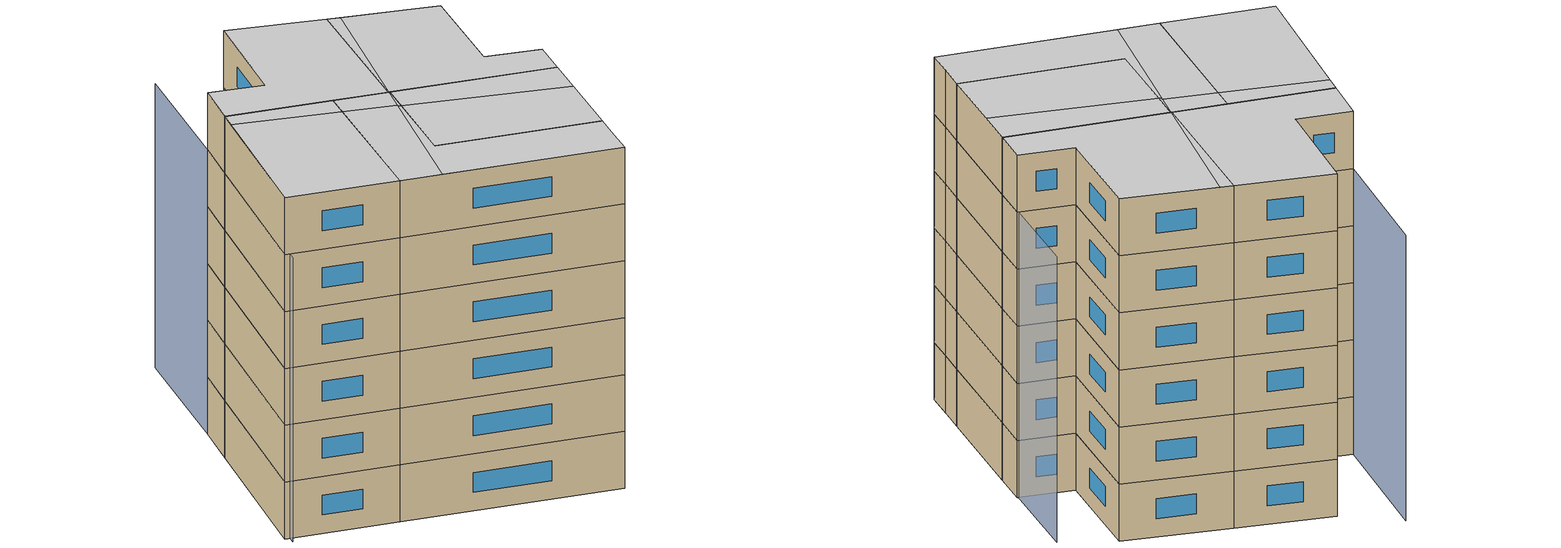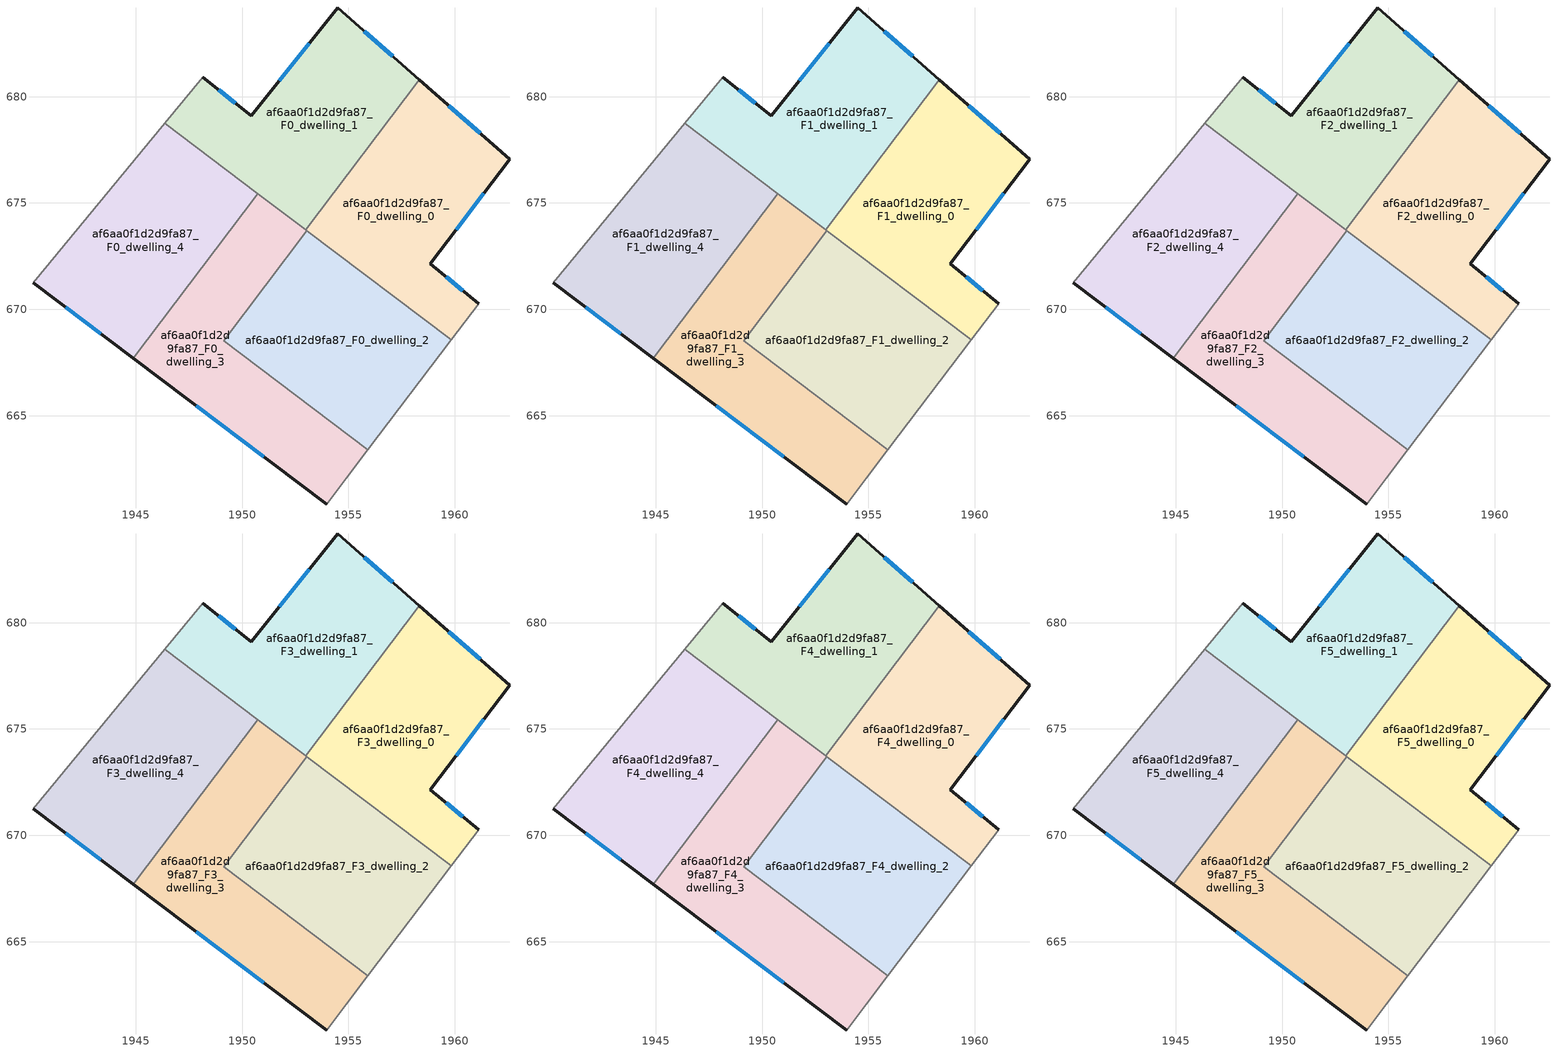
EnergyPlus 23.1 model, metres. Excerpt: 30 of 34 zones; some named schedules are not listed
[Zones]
af6aa0f1d2d9fa87_F0_dwelling_0
 floor ground (EU_floor_Construction): 1962.58,677.06 1958.86,672.14 1961.12,670.27 1959.83,668.57 1952.99,673.75 1958.32,680.8 z0
 wall outside (EU_wall_Construction): 1961.12,670.27 1958.86,672.14 1962.58,677.06 1958.32,680.8 z0:3
 wall to af6aa0f1d2d9fa87_F0_dwelling_1 (EU_wall_Construction): 1958.32,680.8 1952.99,673.75 z0:3
 wall adiabatic (EU_wall_Construction): 1959.83,668.57 1961.12,670.27 z0:3
 wall to af6aa0f1d2d9fa87_F0_dwelling_2 (EU_wall_Construction): 1953.05,673.7 1959.83,668.57 z0:3
 wall to af6aa0f1d2d9fa87_F0_dwelling_3 (EU_wall_Construction): 1952.99,673.75 1953.05,673.7 z0:3
 window (EU_Window_Construction): 1961.19,678.27 1959.7,679.58 / 1960.07,673.74 1961.37,675.46 / 1960.38,670.88 1959.59,671.53 z0.98:2.02
af6aa0f1d2d9fa87_F0_dwelling_1
 floor ground (EU_floor_Construction): 1958.32,680.8 1952.99,673.75 1946.37,678.76 1948.16,680.92 1950.43,679.1 1954.49,684.17 z0
 wall outside (EU_wall_Construction): 1958.32,680.8 1954.49,684.17 1950.43,679.1 1948.16,680.92 z0:3
 wall adiabatic (EU_wall_Construction): 1948.16,680.92 1946.37,678.76 z0:3
 wall to af6aa0f1d2d9fa87_F0_dwelling_4 (EU_wall_Construction): 1946.37,678.76 1950.75,675.45 z0:3
 wall to af6aa0f1d2d9fa87_F0_dwelling_3 (EU_wall_Construction): 1950.74,675.45 1952.99,673.75 z0:3
 window (EU_Window_Construction): 1949.69,679.69 1948.89,680.33 / 1953.17,682.52 1951.75,680.75 / 1957.07,681.89 1955.73,683.07 z0.98:2.02
af6aa0f1d2d9fa87_F0_dwelling_2
 floor ground (EU_floor_Construction): 1959.83,668.57 1955.91,663.4 1949.13,668.53 1953.05,673.7 z0
 wall to af6aa0f1d2d9fa87_F0_dwelling_3 (EU_wall_Construction): 1953.05,673.7 1949.13,668.53 1955.91,663.4 z0:3
 wall adiabatic (EU_wall_Construction): 1955.91,663.4 1959.83,668.57 z0:3
af6aa0f1d2d9fa87_F0_dwelling_3
 floor ground (EU_floor_Construction): 1953.05,673.7 1949.13,668.53 1955.91,663.4 1954.9,662.06 1953.99,660.85 1944.89,667.71 1950.74,675.45 z0
 wall outside (EU_wall_Construction): 1944.89,667.71 1953.99,660.85 z0:3
 wall adiabatic (EU_wall_Construction): 1953.99,660.85 1954.9,662.06 1955.91,663.4 z0:3
 wall to af6aa0f1d2d9fa87_F0_dwelling_4 (EU_wall_Construction): 1950.74,675.45 1944.89,667.71 z0:3
 window (EU_Window_Construction): 1947.85,665.48 1951.03,663.08 z0.98:2.02
af6aa0f1d2d9fa87_F0_dwelling_4
 floor ground (EU_floor_Construction): 1950.74,675.45 1944.89,667.71 1940.19,671.26 1946.37,678.76 z0
 wall outside (EU_wall_Construction): 1940.19,671.26 1944.89,667.71 z0:3
 wall adiabatic (EU_wall_Construction): 1946.37,678.76 1940.19,671.26 z0:3
 window (EU_Window_Construction): 1941.72,670.1 1943.36,668.86 z0.98:2.02
af6aa0f1d2d9fa87_F1_dwelling_0
 floor to af6aa0f1d2d9fa87_F0_dwelling_0 (EU_floor_Construction): 1962.58,677.06 1958.86,672.14 1961.12,670.27 1959.83,668.57 1952.99,673.75 1958.32,680.8 z3
 wall outside (EU_wall_Construction): 1961.12,670.27 1958.86,672.14 1962.58,677.06 1958.32,680.8 z3:6
 wall to af6aa0f1d2d9fa87_F1_dwelling_1 (EU_wall_Construction): 1958.32,680.8 1952.99,673.75 z3:6
 wall adiabatic (EU_wall_Construction): 1959.83,668.57 1961.12,670.27 z3:6
 wall to af6aa0f1d2d9fa87_F1_dwelling_2 (EU_wall_Construction): 1953.05,673.7 1959.83,668.57 z3:6
 wall to af6aa0f1d2d9fa87_F1_dwelling_3 (EU_wall_Construction): 1952.99,673.75 1953.05,673.7 z3:6
 window (EU_Window_Construction): 1961.19,678.27 1959.7,679.58 / 1960.07,673.74 1961.37,675.46 / 1960.38,670.88 1959.59,671.53 z3.98:5.02
af6aa0f1d2d9fa87_F1_dwelling_1
 floor to af6aa0f1d2d9fa87_F0_dwelling_1 (EU_floor_Construction): 1958.32,680.8 1952.99,673.75 1946.37,678.76 1948.16,680.92 1950.43,679.1 1954.49,684.17 z3
 wall outside (EU_wall_Construction): 1958.32,680.8 1954.49,684.17 1950.43,679.1 1948.16,680.92 z3:6
 wall adiabatic (EU_wall_Construction): 1948.16,680.92 1946.37,678.76 z3:6
 wall to af6aa0f1d2d9fa87_F1_dwelling_4 (EU_wall_Construction): 1946.37,678.76 1950.75,675.45 z3:6
 wall to af6aa0f1d2d9fa87_F1_dwelling_3 (EU_wall_Construction): 1950.74,675.45 1952.99,673.75 z3:6
 window (EU_Window_Construction): 1949.69,679.69 1948.89,680.33 / 1953.17,682.52 1951.75,680.75 / 1957.07,681.89 1955.73,683.07 z3.98:5.02
af6aa0f1d2d9fa87_F1_dwelling_2
 floor to af6aa0f1d2d9fa87_F0_dwelling_2 (EU_floor_Construction): 1959.83,668.57 1955.91,663.4 1949.13,668.53 1953.05,673.7 z3
 wall to af6aa0f1d2d9fa87_F1_dwelling_3 (EU_wall_Construction): 1953.05,673.7 1949.13,668.53 1955.91,663.4 z3:6
 wall adiabatic (EU_wall_Construction): 1955.91,663.4 1959.83,668.57 z3:6
af6aa0f1d2d9fa87_F1_dwelling_3
 floor to af6aa0f1d2d9fa87_F0_dwelling_3 (EU_floor_Construction): 1953.05,673.7 1949.13,668.53 1955.91,663.4 1954.9,662.06 1953.99,660.85 1944.89,667.71 1950.74,675.45 z3
 wall outside (EU_wall_Construction): 1944.89,667.71 1953.99,660.85 z3:6
 wall adiabatic (EU_wall_Construction): 1953.99,660.85 1954.9,662.06 1955.91,663.4 z3:6
 wall to af6aa0f1d2d9fa87_F1_dwelling_4 (EU_wall_Construction): 1950.74,675.45 1944.89,667.71 z3:6
 window (EU_Window_Construction): 1947.85,665.48 1951.03,663.08 z3.98:5.02
af6aa0f1d2d9fa87_F1_dwelling_4
 floor to af6aa0f1d2d9fa87_F0_dwelling_4 (EU_floor_Construction): 1950.74,675.45 1944.89,667.71 1940.19,671.26 1946.37,678.76 z3
 wall outside (EU_wall_Construction): 1940.19,671.26 1944.89,667.71 z3:6
 wall adiabatic (EU_wall_Construction): 1946.37,678.76 1940.19,671.26 z3:6
 window (EU_Window_Construction): 1941.72,670.1 1943.36,668.86 z3.98:5.02
af6aa0f1d2d9fa87_F2_dwelling_0
 floor to af6aa0f1d2d9fa87_F1_dwelling_0 (EU_floor_Construction): 1962.58,677.06 1958.86,672.14 1961.12,670.27 1959.83,668.57 1952.99,673.75 1958.32,680.8 z6
 wall outside (EU_wall_Construction): 1961.12,670.27 1958.86,672.14 1962.58,677.06 1958.32,680.8 z6:9
 wall to af6aa0f1d2d9fa87_F2_dwelling_1 (EU_wall_Construction): 1958.32,680.8 1952.99,673.75 z6:9
 wall adiabatic (EU_wall_Construction): 1959.83,668.57 1961.12,670.27 z6:9
 wall to af6aa0f1d2d9fa87_F2_dwelling_2 (EU_wall_Construction): 1953.05,673.7 1959.83,668.57 z6:9
 wall to af6aa0f1d2d9fa87_F2_dwelling_3 (EU_wall_Construction): 1952.99,673.75 1953.05,673.7 z6:9
 window (EU_Window_Construction): 1961.19,678.27 1959.7,679.58 / 1960.07,673.74 1961.37,675.46 / 1960.38,670.88 1959.59,671.53 z6.98:8.02
af6aa0f1d2d9fa87_F2_dwelling_1
 floor to af6aa0f1d2d9fa87_F1_dwelling_1 (EU_floor_Construction): 1958.32,680.8 1952.99,673.75 1946.37,678.76 1948.16,680.92 1950.43,679.1 1954.49,684.17 z6
 wall outside (EU_wall_Construction): 1958.32,680.8 1954.49,684.17 1950.43,679.1 1948.16,680.92 z6:9
 wall adiabatic (EU_wall_Construction): 1948.16,680.92 1946.37,678.76 z6:9
 wall to af6aa0f1d2d9fa87_F2_dwelling_4 (EU_wall_Construction): 1946.37,678.76 1950.75,675.45 z6:9
 wall to af6aa0f1d2d9fa87_F2_dwelling_3 (EU_wall_Construction): 1950.74,675.45 1952.99,673.75 z6:9
 window (EU_Window_Construction): 1949.69,679.69 1948.89,680.33 / 1953.17,682.52 1951.75,680.75 / 1957.07,681.89 1955.73,683.07 z6.98:8.02
af6aa0f1d2d9fa87_F2_dwelling_2
 floor to af6aa0f1d2d9fa87_F1_dwelling_2 (EU_floor_Construction): 1959.83,668.57 1955.91,663.4 1949.13,668.53 1953.05,673.7 z6
 wall to af6aa0f1d2d9fa87_F2_dwelling_3 (EU_wall_Construction): 1953.05,673.7 1949.13,668.53 1955.91,663.4 z6:9
 wall adiabatic (EU_wall_Construction): 1955.91,663.4 1959.83,668.57 z6:9
af6aa0f1d2d9fa87_F2_dwelling_3
 floor to af6aa0f1d2d9fa87_F1_dwelling_3 (EU_floor_Construction): 1953.05,673.7 1949.13,668.53 1955.91,663.4 1954.9,662.06 1953.99,660.85 1944.89,667.71 1950.74,675.45 z6
 wall outside (EU_wall_Construction): 1944.89,667.71 1953.99,660.85 z6:9
 wall adiabatic (EU_wall_Construction): 1953.99,660.85 1954.9,662.06 1955.91,663.4 z6:9
 wall to af6aa0f1d2d9fa87_F2_dwelling_4 (EU_wall_Construction): 1950.74,675.45 1944.89,667.71 z6:9
 window (EU_Window_Construction): 1947.85,665.48 1951.03,663.08 z6.98:8.02
af6aa0f1d2d9fa87_F2_dwelling_4
 floor to af6aa0f1d2d9fa87_F1_dwelling_4 (EU_floor_Construction): 1950.74,675.45 1944.89,667.71 1940.19,671.26 1946.37,678.76 z6
 wall outside (EU_wall_Construction): 1940.19,671.26 1944.89,667.71 z6:9
 wall adiabatic (EU_wall_Construction): 1946.37,678.76 1940.19,671.26 z6:9
 window (EU_Window_Construction): 1941.72,670.1 1943.36,668.86 z6.98:8.02
af6aa0f1d2d9fa87_F3_dwelling_0
 floor to af6aa0f1d2d9fa87_F2_dwelling_0 (EU_floor_Construction): 1962.58,677.06 1958.86,672.14 1961.12,670.27 1959.83,668.57 1952.99,673.75 1958.32,680.8 z9
 wall outside (EU_wall_Construction): 1961.12,670.27 1958.86,672.14 1962.58,677.06 1958.32,680.8 z9:12
 wall to af6aa0f1d2d9fa87_F3_dwelling_1 (EU_wall_Construction): 1958.32,680.8 1952.99,673.75 z9:12
 wall adiabatic (EU_wall_Construction): 1959.83,668.57 1961.12,670.27 z9:12
 wall to af6aa0f1d2d9fa87_F3_dwelling_2 (EU_wall_Construction): 1953.05,673.7 1959.83,668.57 z9:12
 wall to af6aa0f1d2d9fa87_F3_dwelling_3 (EU_wall_Construction): 1952.99,673.75 1953.05,673.7 z9:12
 window (EU_Window_Construction): 1961.19,678.27 1959.7,679.58 / 1960.07,673.74 1961.37,675.46 / 1960.38,670.88 1959.59,671.53 z9.98:11.02
af6aa0f1d2d9fa87_F3_dwelling_1
 floor to af6aa0f1d2d9fa87_F2_dwelling_1 (EU_floor_Construction): 1958.32,680.8 1952.99,673.75 1946.37,678.76 1948.16,680.92 1950.43,679.1 1954.49,684.17 z9
 wall outside (EU_wall_Construction): 1958.32,680.8 1954.49,684.17 1950.43,679.1 1948.16,680.92 z9:12
 wall adiabatic (EU_wall_Construction): 1948.16,680.92 1946.37,678.76 z9:12
 wall to af6aa0f1d2d9fa87_F3_dwelling_4 (EU_wall_Construction): 1946.37,678.76 1950.75,675.45 z9:12
 wall to af6aa0f1d2d9fa87_F3_dwelling_3 (EU_wall_Construction): 1950.74,675.45 1952.99,673.75 z9:12
 window (EU_Window_Construction): 1949.69,679.69 1948.89,680.33 / 1953.17,682.52 1951.75,680.75 / 1957.07,681.89 1955.73,683.07 z9.98:11.02
af6aa0f1d2d9fa87_F3_dwelling_2
 floor to af6aa0f1d2d9fa87_F2_dwelling_2 (EU_floor_Construction): 1959.83,668.57 1955.91,663.4 1949.13,668.53 1953.05,673.7 z9
 wall to af6aa0f1d2d9fa87_F3_dwelling_3 (EU_wall_Construction): 1953.05,673.7 1949.13,668.53 1955.91,663.4 z9:12
 wall adiabatic (EU_wall_Construction): 1955.91,663.4 1959.83,668.57 z9:12
af6aa0f1d2d9fa87_F3_dwelling_3
 floor to af6aa0f1d2d9fa87_F2_dwelling_3 (EU_floor_Construction): 1953.05,673.7 1949.13,668.53 1955.91,663.4 1954.9,662.06 1953.99,660.85 1944.89,667.71 1950.74,675.45 z9
 wall outside (EU_wall_Construction): 1944.89,667.71 1953.99,660.85 z9:12
 wall adiabatic (EU_wall_Construction): 1953.99,660.85 1954.9,662.06 1955.91,663.4 z9:12
 wall to af6aa0f1d2d9fa87_F3_dwelling_4 (EU_wall_Construction): 1950.74,675.45 1944.89,667.71 z9:12
 window (EU_Window_Construction): 1947.85,665.48 1951.03,663.08 z9.98:11.02
af6aa0f1d2d9fa87_F3_dwelling_4
 floor to af6aa0f1d2d9fa87_F2_dwelling_4 (EU_floor_Construction): 1950.74,675.45 1944.89,667.71 1940.19,671.26 1946.37,678.76 z9
 wall outside (EU_wall_Construction): 1940.19,671.26 1944.89,667.71 z9:12
 wall adiabatic (EU_wall_Construction): 1946.37,678.76 1940.19,671.26 z9:12
 window (EU_Window_Construction): 1941.72,670.1 1943.36,668.86 z9.98:11.02
af6aa0f1d2d9fa87_F4_dwelling_0
 floor to af6aa0f1d2d9fa87_F3_dwelling_0 (EU_floor_Construction): 1962.58,677.06 1958.86,672.14 1961.12,670.27 1959.83,668.57 1952.99,673.75 1958.32,680.8 z12
 wall outside (EU_wall_Construction): 1961.12,670.27 1958.86,672.14 1962.58,677.06 1958.32,680.8 z12:15
 wall to af6aa0f1d2d9fa87_F4_dwelling_1 (EU_wall_Construction): 1958.32,680.8 1952.99,673.75 z12:15
 wall adiabatic (EU_wall_Construction): 1959.83,668.57 1961.12,670.27 z12:15
 wall to af6aa0f1d2d9fa87_F4_dwelling_2 (EU_wall_Construction): 1953.05,673.7 1959.83,668.57 z12:15
 wall to af6aa0f1d2d9fa87_F4_dwelling_3 (EU_wall_Construction): 1952.99,673.75 1953.05,673.7 z12:15
 window (EU_Window_Construction): 1961.19,678.27 1959.7,679.58 / 1960.07,673.74 1961.37,675.46 / 1960.38,670.88 1959.59,671.53 z12.98:14.02
af6aa0f1d2d9fa87_F4_dwelling_1
 floor to af6aa0f1d2d9fa87_F3_dwelling_1 (EU_floor_Construction): 1958.32,680.8 1952.99,673.75 1946.37,678.76 1948.16,680.92 1950.43,679.1 1954.49,684.17 z12
 wall outside (EU_wall_Construction): 1958.32,680.8 1954.49,684.17 1950.43,679.1 1948.16,680.92 z12:15
 wall adiabatic (EU_wall_Construction): 1948.16,680.92 1946.37,678.76 z12:15
 wall to af6aa0f1d2d9fa87_F4_dwelling_4 (EU_wall_Construction): 1946.37,678.76 1950.75,675.45 z12:15
 wall to af6aa0f1d2d9fa87_F4_dwelling_3 (EU_wall_Construction): 1950.74,675.45 1952.99,673.75 z12:15
 window (EU_Window_Construction): 1949.69,679.69 1948.89,680.33 / 1953.17,682.52 1951.75,680.75 / 1957.07,681.89 1955.73,683.07 z12.98:14.02
af6aa0f1d2d9fa87_F4_dwelling_2
 floor to af6aa0f1d2d9fa87_F3_dwelling_2 (EU_floor_Construction): 1959.83,668.57 1955.91,663.4 1949.13,668.53 1953.05,673.7 z12
 wall to af6aa0f1d2d9fa87_F4_dwelling_3 (EU_wall_Construction): 1953.05,673.7 1949.13,668.53 1955.91,663.4 z12:15
 wall adiabatic (EU_wall_Construction): 1955.91,663.4 1959.83,668.57 z12:15
af6aa0f1d2d9fa87_F4_dwelling_3
 floor to af6aa0f1d2d9fa87_F3_dwelling_3 (EU_floor_Construction): 1953.05,673.7 1949.13,668.53 1955.91,663.4 1954.9,662.06 1953.99,660.85 1944.89,667.71 1950.74,675.45 z12
 wall outside (EU_wall_Construction): 1944.89,667.71 1953.99,660.85 z12:15
 wall adiabatic (EU_wall_Construction): 1953.99,660.85 1954.9,662.06 1955.91,663.4 z12:15
 wall to af6aa0f1d2d9fa87_F4_dwelling_4 (EU_wall_Construction): 1950.74,675.45 1944.89,667.71 z12:15
 window (EU_Window_Construction): 1947.85,665.48 1951.03,663.08 z12.98:14.02
af6aa0f1d2d9fa87_F4_dwelling_4
 floor to af6aa0f1d2d9fa87_F3_dwelling_4 (EU_floor_Construction): 1950.74,675.45 1944.89,667.71 1940.19,671.26 1946.37,678.76 z12
 wall outside (EU_wall_Construction): 1940.19,671.26 1944.89,667.71 z12:15
 wall adiabatic (EU_wall_Construction): 1946.37,678.76 1940.19,671.26 z12:15
 window (EU_Window_Construction): 1941.72,670.1 1943.36,668.86 z12.98:14.02
af6aa0f1d2d9fa87_F5_dwelling_0
 floor to af6aa0f1d2d9fa87_F4_dwelling_0 (EU_floor_Construction): 1962.58,677.06 1958.86,672.14 1961.12,670.27 1959.83,668.57 1952.99,673.75 1958.32,680.8 z15
 wall outside (EU_wall_Construction): 1961.12,670.27 1958.86,672.14 1962.58,677.06 1958.32,680.8 z15:18
 wall to af6aa0f1d2d9fa87_F5_dwelling_1 (EU_wall_Construction): 1958.32,680.8 1952.99,673.75 z15:18
 wall adiabatic (EU_wall_Construction): 1959.83,668.57 1961.12,670.27 z15:18
 wall to af6aa0f1d2d9fa87_F5_dwelling_2 (EU_wall_Construction): 1953.05,673.7 1959.83,668.57 z15:18
 wall to af6aa0f1d2d9fa87_F5_dwelling_3 (EU_wall_Construction): 1952.99,673.75 1953.05,673.7 z15:18
 window (EU_Window_Construction): 1961.19,678.27 1959.7,679.58 / 1960.07,673.74 1961.37,675.46 / 1960.38,670.88 1959.59,671.53 z15.98:17.02
 ceiling to af6aa0f1d2d9fa87_F6_dwelling_2 (EU_floor_Construction): 1961.12,670.27 1958.86,672.14 1962.58,677.06 1958.84,680.34 1953.03,673.72 1959.83,668.57 z18
 ceiling to af6aa0f1d2d9fa87_F6_dwelling_0 (EU_floor_Construction): 1953.03,673.72 1958.84,680.34 1958.32,680.8 1952.99,673.75 z18
af6aa0f1d2d9fa87_F5_dwelling_1
 floor to af6aa0f1d2d9fa87_F4_dwelling_1 (EU_floor_Construction): 1958.32,680.8 1952.99,673.75 1946.37,678.76 1948.16,680.92 1950.43,679.1 1954.49,684.17 z15
 wall outside (EU_wall_Construction): 1958.32,680.8 1954.49,684.17 1950.43,679.1 1948.16,680.92 z15:18
 wall adiabatic (EU_wall_Construction): 1948.16,680.92 1946.37,678.76 z15:18
 wall to af6aa0f1d2d9fa87_F5_dwelling_4 (EU_wall_Construction): 1946.37,678.76 1950.75,675.45 z15:18
 wall to af6aa0f1d2d9fa87_F5_dwelling_3 (EU_wall_Construction): 1950.74,675.45 1952.99,673.75 z15:18
 window (EU_Window_Construction): 1949.69,679.69 1948.89,680.33 / 1953.17,682.52 1951.75,680.75 / 1957.07,681.89 1955.73,683.07 z15.98:17.02
 ceiling to af6aa0f1d2d9fa87_F6_dwelling_0 (EU_floor_Construction): 1952.99,673.75 1958.32,680.8 1954.49,684.17 1950.43,679.1 1948.16,680.92 1946.37,678.76 z18
af6aa0f1d2d9fa87_F5_dwelling_2
 floor to af6aa0f1d2d9fa87_F4_dwelling_2 (EU_floor_Construction): 1959.83,668.57 1955.91,663.4 1949.13,668.53 1953.05,673.7 z15
 wall to af6aa0f1d2d9fa87_F5_dwelling_3 (EU_wall_Construction): 1953.05,673.7 1949.13,668.53 1955.91,663.4 z15:18
 wall adiabatic (EU_wall_Construction): 1955.91,663.4 1959.83,668.57 z15:18
 ceiling to af6aa0f1d2d9fa87_F6_dwelling_3 (EU_floor_Construction): 1955.91,663.4 1958.44,666.73 1952.03,672.36 1949.13,668.53 z18
 ceiling to af6aa0f1d2d9fa87_F6_dwelling_2 (EU_floor_Construction): 1958.44,666.73 1959.83,668.57 1953.05,673.7 1952.03,672.36 z18
af6aa0f1d2d9fa87_F5_dwelling_3
 floor to af6aa0f1d2d9fa87_F4_dwelling_3 (EU_floor_Construction): 1953.05,673.7 1949.13,668.53 1955.91,663.4 1954.9,662.06 1953.99,660.85 1944.89,667.71 1950.74,675.45 z15
 wall outside (EU_wall_Construction): 1944.89,667.71 1953.99,660.85 z15:18
 wall adiabatic (EU_wall_Construction): 1953.99,660.85 1954.9,662.06 1955.91,663.4 z15:18
 wall to af6aa0f1d2d9fa87_F5_dwelling_4 (EU_wall_Construction): 1950.74,675.45 1944.89,667.71 z15:18
 window (EU_Window_Construction): 1947.85,665.48 1951.03,663.08 z15.98:17.02
 ceiling to af6aa0f1d2d9fa87_F6_dwelling_3 (EU_floor_Construction): 1954.9,662.06 1955.91,663.4 1949.13,668.53 1952.03,672.36 1951.92,672.46 1946.61,666.42 1953.99,660.85 z18
 ceiling to af6aa0f1d2d9fa87_F6_dwelling_1 (EU_floor_Construction): 1946.61,666.42 1951.99,672.54 1949.92,674.36 1944.89,667.71 z18
 ceiling to af6aa0f1d2d9fa87_F6_dwelling_2 (EU_floor_Construction): 1952.03,672.36 1953.05,673.7 1953.03,673.72 1951.92,672.46 z18
 ceiling to af6aa0f1d2d9fa87_F6_dwelling_0 (EU_floor_Construction): 1951.99,672.54 1953.03,673.72 1950.74,675.45 1949.92,674.36 z18
af6aa0f1d2d9fa87_F5_dwelling_4
 floor to af6aa0f1d2d9fa87_F4_dwelling_4 (EU_floor_Construction): 1950.74,675.45 1944.89,667.71 1940.19,671.26 1946.37,678.76 z15
 wall outside (EU_wall_Construction): 1940.19,671.26 1944.89,667.71 z15:18
 wall adiabatic (EU_wall_Construction): 1946.37,678.76 1940.19,671.26 z15:18
 window (EU_Window_Construction): 1941.72,670.1 1943.36,668.86 z15.98:17.02
 ceiling to af6aa0f1d2d9fa87_F6_dwelling_1 (EU_floor_Construction): 1944.89,667.71 1949.92,674.36 1945.76,678.02 1940.19,671.26 z18
 ceiling to af6aa0f1d2d9fa87_F6_dwelling_0 (EU_floor_Construction): 1949.92,674.36 1950.74,675.45 1946.37,678.76 1945.76,678.02 z18
shading: 1953.99,660.85 1964.27,674.62 / 1953.09,687.17 1940.12,670.76 z0:15
[Building]
EU S2 Campaign: North Axis=0; Terrain=City; Solar Distribution=FullExterior
[Site:Location]
Bologna: Latitude=44.5; Longitude=11.25; Time Zone=1; Elevation=37
[SizingPeriod:WeatherFileDays]
AnnualSizingPeriod: Begin Month=1; Begin Day of Month=1; End Month=12; End Day of Month=31; Day of Week for Start Day=Monday; Use Weather File Daylight Saving Period=No; Use Weather File Rain and Snow Indicators=No
[MATERIAL]
EU_InternalMass_Material: Roughness=MediumRough; Thickness=0.1; Conductivity=1; Density=1800; Specific Heat=900; Thermal Absorptance=0.9; Solar Absorptance=0.7; Visible Absorptance=0.7
[MATERIAL:NOMASS] Roughness=MediumRough; Thermal Absorptance=0.9; Solar Absorptance=0.7; Visible Absorptance=0.7
Name | Thermal Resistance
EU_wall_NoMass | 0.905828
EU_floor_NoMass | 0.67114
[WINDOWMATERIAL:SIMPLEGLAZINGSYSTEM]
EU_Window_SimpleGlazing: UFactor=4.52486; Solar Heat Gain Coefficient=0.85; Visible Transmittance=0.85
[CONSTRUCTION]
EU_wall_Construction: EU_wall_NoMass
EU_floor_Construction: EU_floor_NoMass
EU_Window_Construction: EU_Window_SimpleGlazing
EU_InternalMass_Construction: EU_InternalMass_Material
[ZONE] Type=1; Multiplier=1; Ceiling Height=autocalculate; Floor Area=autocalculate; Part of Total Floor Area=Yes
Name | Volume
af6aa0f1d2d9fa87_F0_dwelling_0; af6aa0f1d2d9fa87_F1_dwelling_0; af6aa0f1d2d9fa87_F2_dwelling_0; af6aa0f1d2d9fa87_F3_dwelling_0; af6aa0f1d2d9fa87_F4_dwelling_0; af6aa0f1d2d9fa87_F5_dwelling_0 | 165.623
af6aa0f1d2d9fa87_F0_dwelling_1; af6aa0f1d2d9fa87_F1_dwelling_1; af6aa0f1d2d9fa87_F2_dwelling_1; af6aa0f1d2d9fa87_F3_dwelling_1; af6aa0f1d2d9fa87_F4_dwelling_1; af6aa0f1d2d9fa87_F5_dwelling_1 | 165.64
af6aa0f1d2d9fa87_F0_dwelling_2; af6aa0f1d2d9fa87_F1_dwelling_2; af6aa0f1d2d9fa87_F2_dwelling_2; af6aa0f1d2d9fa87_F3_dwelling_2; af6aa0f1d2d9fa87_F4_dwelling_2; af6aa0f1d2d9fa87_F5_dwelling_2; af6aa0f1d2d9fa87_F0_dwelling_4; af6aa0f1d2d9fa87_F1_dwelling_4; af6aa0f1d2d9fa87_F2_dwelling_4; af6aa0f1d2d9fa87_F3_dwelling_4; af6aa0f1d2d9fa87_F4_dwelling_4; af6aa0f1d2d9fa87_F5_dwelling_4 | 165.635
af6aa0f1d2d9fa87_F0_dwelling_3; af6aa0f1d2d9fa87_F1_dwelling_3; af6aa0f1d2d9fa87_F2_dwelling_3; af6aa0f1d2d9fa87_F3_dwelling_3; af6aa0f1d2d9fa87_F4_dwelling_3; af6aa0f1d2d9fa87_F5_dwelling_3 | 165.638
[INTERNALMASS] Construction=EU_InternalMass_Construction
Name | Zone or ZoneList | Surface Area
af6aa0f1d2d9fa87_F0_dwelling_0_EU_InternalMass | af6aa0f1d2d9fa87_F0_dwelling_0 | 55.208
af6aa0f1d2d9fa87_F0_dwelling_1_EU_InternalMass | af6aa0f1d2d9fa87_F0_dwelling_1 | 55.2148
af6aa0f1d2d9fa87_F0_dwelling_2_EU_InternalMass | af6aa0f1d2d9fa87_F0_dwelling_2 | 55.2106
af6aa0f1d2d9fa87_F0_dwelling_3_EU_InternalMass | af6aa0f1d2d9fa87_F0_dwelling_3 | 55.2128
af6aa0f1d2d9fa87_F0_dwelling_4_EU_InternalMass | af6aa0f1d2d9fa87_F0_dwelling_4 | 55.2096
af6aa0f1d2d9fa87_F1_dwelling_0_EU_InternalMass | af6aa0f1d2d9fa87_F1_dwelling_0 | 55.208
af6aa0f1d2d9fa87_F1_dwelling_1_EU_InternalMass | af6aa0f1d2d9fa87_F1_dwelling_1 | 55.2148
af6aa0f1d2d9fa87_F1_dwelling_2_EU_InternalMass | af6aa0f1d2d9fa87_F1_dwelling_2 | 55.2106
af6aa0f1d2d9fa87_F1_dwelling_3_EU_InternalMass | af6aa0f1d2d9fa87_F1_dwelling_3 | 55.2128
af6aa0f1d2d9fa87_F1_dwelling_4_EU_InternalMass | af6aa0f1d2d9fa87_F1_dwelling_4 | 55.2096
af6aa0f1d2d9fa87_F2_dwelling_0_EU_InternalMass | af6aa0f1d2d9fa87_F2_dwelling_0 | 55.208
af6aa0f1d2d9fa87_F2_dwelling_1_EU_InternalMass | af6aa0f1d2d9fa87_F2_dwelling_1 | 55.2148
af6aa0f1d2d9fa87_F2_dwelling_2_EU_InternalMass | af6aa0f1d2d9fa87_F2_dwelling_2 | 55.2106
af6aa0f1d2d9fa87_F2_dwelling_3_EU_InternalMass | af6aa0f1d2d9fa87_F2_dwelling_3 | 55.2128
af6aa0f1d2d9fa87_F2_dwelling_4_EU_InternalMass | af6aa0f1d2d9fa87_F2_dwelling_4 | 55.2096
af6aa0f1d2d9fa87_F3_dwelling_0_EU_InternalMass | af6aa0f1d2d9fa87_F3_dwelling_0 | 55.208
af6aa0f1d2d9fa87_F3_dwelling_1_EU_InternalMass | af6aa0f1d2d9fa87_F3_dwelling_1 | 55.2148
af6aa0f1d2d9fa87_F3_dwelling_2_EU_InternalMass | af6aa0f1d2d9fa87_F3_dwelling_2 | 55.2106
af6aa0f1d2d9fa87_F3_dwelling_3_EU_InternalMass | af6aa0f1d2d9fa87_F3_dwelling_3 | 55.2128
af6aa0f1d2d9fa87_F3_dwelling_4_EU_InternalMass | af6aa0f1d2d9fa87_F3_dwelling_4 | 55.2096
af6aa0f1d2d9fa87_F4_dwelling_0_EU_InternalMass | af6aa0f1d2d9fa87_F4_dwelling_0 | 55.208
af6aa0f1d2d9fa87_F4_dwelling_1_EU_InternalMass | af6aa0f1d2d9fa87_F4_dwelling_1 | 55.2148
af6aa0f1d2d9fa87_F4_dwelling_2_EU_InternalMass | af6aa0f1d2d9fa87_F4_dwelling_2 | 55.2106
af6aa0f1d2d9fa87_F4_dwelling_3_EU_InternalMass | af6aa0f1d2d9fa87_F4_dwelling_3 | 55.2128
af6aa0f1d2d9fa87_F4_dwelling_4_EU_InternalMass | af6aa0f1d2d9fa87_F4_dwelling_4 | 55.2096
af6aa0f1d2d9fa87_F5_dwelling_0_EU_InternalMass | af6aa0f1d2d9fa87_F5_dwelling_0 | 55.208
af6aa0f1d2d9fa87_F5_dwelling_1_EU_InternalMass | af6aa0f1d2d9fa87_F5_dwelling_1 | 55.2148
af6aa0f1d2d9fa87_F5_dwelling_2_EU_InternalMass | af6aa0f1d2d9fa87_F5_dwelling_2 | 55.2106
af6aa0f1d2d9fa87_F5_dwelling_3_EU_InternalMass | af6aa0f1d2d9fa87_F5_dwelling_3 | 55.2128
af6aa0f1d2d9fa87_F5_dwelling_4_EU_InternalMass | af6aa0f1d2d9fa87_F5_dwelling_4 | 55.2096
[OTHEREQUIPMENT] Fuel Type=Electricity; Design Level Calculation Method=Watts/Area; Power per Zone Floor Area=1; Fraction Latent=0; Fraction Radiant=0; Fraction Lost=0; Carbon Dioxide Generation Rate=0; EndUse Subcategory=EU_Step8_InternalGains
Name | Zone or ZoneList or Space or SpaceList | Schedule
EU_Step8_InternalGain_af6aa0f1d2d9fa87_F0_dwelling_0_f000 | af6aa0f1d2d9fa87_F0_dwelling_0 | EU_Step8_GainSchedule_af6aa0f1d2d9fa87_F0_dwelling_0_f000
EU_Step8_InternalGain_af6aa0f1d2d9fa87_F0_dwelling_1_f000 | af6aa0f1d2d9fa87_F0_dwelling_1 | EU_Step8_GainSchedule_af6aa0f1d2d9fa87_F0_dwelling_1_f000
EU_Step8_InternalGain_af6aa0f1d2d9fa87_F0_dwelling_2_f000 | af6aa0f1d2d9fa87_F0_dwelling_2 | EU_Step8_GainSchedule_af6aa0f1d2d9fa87_F0_dwelling_2_f000
EU_Step8_InternalGain_af6aa0f1d2d9fa87_F0_dwelling_3_f000 | af6aa0f1d2d9fa87_F0_dwelling_3 | EU_Step8_GainSchedule_af6aa0f1d2d9fa87_F0_dwelling_3_f000
EU_Step8_InternalGain_af6aa0f1d2d9fa87_F0_dwelling_4_f000 | af6aa0f1d2d9fa87_F0_dwelling_4 | EU_Step8_GainSchedule_af6aa0f1d2d9fa87_F0_dwelling_4_f000
EU_Step8_InternalGain_af6aa0f1d2d9fa87_F1_dwelling_0_f000 | af6aa0f1d2d9fa87_F1_dwelling_0 | EU_Step8_GainSchedule_af6aa0f1d2d9fa87_F1_dwelling_0_f000
EU_Step8_InternalGain_af6aa0f1d2d9fa87_F1_dwelling_1_f000 | af6aa0f1d2d9fa87_F1_dwelling_1 | EU_Step8_GainSchedule_af6aa0f1d2d9fa87_F1_dwelling_1_f000
EU_Step8_InternalGain_af6aa0f1d2d9fa87_F1_dwelling_2_f000 | af6aa0f1d2d9fa87_F1_dwelling_2 | EU_Step8_GainSchedule_af6aa0f1d2d9fa87_F1_dwelling_2_f000
EU_Step8_InternalGain_af6aa0f1d2d9fa87_F1_dwelling_3_f000 | af6aa0f1d2d9fa87_F1_dwelling_3 | EU_Step8_GainSchedule_af6aa0f1d2d9fa87_F1_dwelling_3_f000
EU_Step8_InternalGain_af6aa0f1d2d9fa87_F1_dwelling_4_f000 | af6aa0f1d2d9fa87_F1_dwelling_4 | EU_Step8_GainSchedule_af6aa0f1d2d9fa87_F1_dwelling_4_f000
EU_Step8_InternalGain_af6aa0f1d2d9fa87_F2_dwelling_0_f000 | af6aa0f1d2d9fa87_F2_dwelling_0 | EU_Step8_GainSchedule_af6aa0f1d2d9fa87_F2_dwelling_0_f000
EU_Step8_InternalGain_af6aa0f1d2d9fa87_F2_dwelling_1_f000 | af6aa0f1d2d9fa87_F2_dwelling_1 | EU_Step8_GainSchedule_af6aa0f1d2d9fa87_F2_dwelling_1_f000
EU_Step8_InternalGain_af6aa0f1d2d9fa87_F2_dwelling_2_f000 | af6aa0f1d2d9fa87_F2_dwelling_2 | EU_Step8_GainSchedule_af6aa0f1d2d9fa87_F2_dwelling_2_f000
EU_Step8_InternalGain_af6aa0f1d2d9fa87_F2_dwelling_3_f000 | af6aa0f1d2d9fa87_F2_dwelling_3 | EU_Step8_GainSchedule_af6aa0f1d2d9fa87_F2_dwelling_3_f000
EU_Step8_InternalGain_af6aa0f1d2d9fa87_F2_dwelling_4_f000 | af6aa0f1d2d9fa87_F2_dwelling_4 | EU_Step8_GainSchedule_af6aa0f1d2d9fa87_F2_dwelling_4_f000
EU_Step8_InternalGain_af6aa0f1d2d9fa87_F3_dwelling_0_f000 | af6aa0f1d2d9fa87_F3_dwelling_0 | EU_Step8_GainSchedule_af6aa0f1d2d9fa87_F3_dwelling_0_f000
EU_Step8_InternalGain_af6aa0f1d2d9fa87_F3_dwelling_1_f000 | af6aa0f1d2d9fa87_F3_dwelling_1 | EU_Step8_GainSchedule_af6aa0f1d2d9fa87_F3_dwelling_1_f000
EU_Step8_InternalGain_af6aa0f1d2d9fa87_F3_dwelling_2_f000 | af6aa0f1d2d9fa87_F3_dwelling_2 | EU_Step8_GainSchedule_af6aa0f1d2d9fa87_F3_dwelling_2_f000
EU_Step8_InternalGain_af6aa0f1d2d9fa87_F3_dwelling_3_f000 | af6aa0f1d2d9fa87_F3_dwelling_3 | EU_Step8_GainSchedule_af6aa0f1d2d9fa87_F3_dwelling_3_f000
EU_Step8_InternalGain_af6aa0f1d2d9fa87_F3_dwelling_4_f000 | af6aa0f1d2d9fa87_F3_dwelling_4 | EU_Step8_GainSchedule_af6aa0f1d2d9fa87_F3_dwelling_4_f000
EU_Step8_InternalGain_af6aa0f1d2d9fa87_F4_dwelling_0_f000 | af6aa0f1d2d9fa87_F4_dwelling_0 | EU_Step8_GainSchedule_af6aa0f1d2d9fa87_F4_dwelling_0_f000
EU_Step8_InternalGain_af6aa0f1d2d9fa87_F4_dwelling_1_f000 | af6aa0f1d2d9fa87_F4_dwelling_1 | EU_Step8_GainSchedule_af6aa0f1d2d9fa87_F4_dwelling_1_f000
EU_Step8_InternalGain_af6aa0f1d2d9fa87_F4_dwelling_2_f000 | af6aa0f1d2d9fa87_F4_dwelling_2 | EU_Step8_GainSchedule_af6aa0f1d2d9fa87_F4_dwelling_2_f000
EU_Step8_InternalGain_af6aa0f1d2d9fa87_F4_dwelling_3_f000 | af6aa0f1d2d9fa87_F4_dwelling_3 | EU_Step8_GainSchedule_af6aa0f1d2d9fa87_F4_dwelling_3_f000
EU_Step8_InternalGain_af6aa0f1d2d9fa87_F4_dwelling_4_f000 | af6aa0f1d2d9fa87_F4_dwelling_4 | EU_Step8_GainSchedule_af6aa0f1d2d9fa87_F4_dwelling_4_f000
EU_Step8_InternalGain_af6aa0f1d2d9fa87_F5_dwelling_0_f000 | af6aa0f1d2d9fa87_F5_dwelling_0 | EU_Step8_GainSchedule_af6aa0f1d2d9fa87_F5_dwelling_0_f000
EU_Step8_InternalGain_af6aa0f1d2d9fa87_F5_dwelling_1_f000 | af6aa0f1d2d9fa87_F5_dwelling_1 | EU_Step8_GainSchedule_af6aa0f1d2d9fa87_F5_dwelling_1_f000
EU_Step8_InternalGain_af6aa0f1d2d9fa87_F5_dwelling_2_f000 | af6aa0f1d2d9fa87_F5_dwelling_2 | EU_Step8_GainSchedule_af6aa0f1d2d9fa87_F5_dwelling_2_f000
EU_Step8_InternalGain_af6aa0f1d2d9fa87_F5_dwelling_3_f000 | af6aa0f1d2d9fa87_F5_dwelling_3 | EU_Step8_GainSchedule_af6aa0f1d2d9fa87_F5_dwelling_3_f000
EU_Step8_InternalGain_af6aa0f1d2d9fa87_F5_dwelling_4_f000 | af6aa0f1d2d9fa87_F5_dwelling_4 | EU_Step8_GainSchedule_af6aa0f1d2d9fa87_F5_dwelling_4_f000
[ZONEVENTILATION:DESIGNFLOWRATE] Schedule=EU_AlwaysOn; Design Flow Rate Calculation Method=AirChanges/Hour; Air Changes per Hour=0.73129; Ventilation Type=Natural; Fan Pressure Rise=0; Fan Total Efficiency=1; Constant Term Coefficient=1; Temperature Term Coefficient=0; Velocity Term Coefficient=0; Velocity Squared Term Coefficient=0; Minimum Indoor Temperature=-100; Maximum Indoor Temperature=100; Delta Temperature=-100; Minimum Outdoor Temperature=-100; Maximum Outdoor Temperature=100; Maximum Wind Speed=40
Name | Zone or ZoneList or Space or SpaceList
EU_ConstantAir_af6aa0f1d2d9fa87_F0_dwelling_0 | af6aa0f1d2d9fa87_F0_dwelling_0
EU_ConstantAir_af6aa0f1d2d9fa87_F0_dwelling_1 | af6aa0f1d2d9fa87_F0_dwelling_1
EU_ConstantAir_af6aa0f1d2d9fa87_F0_dwelling_2 | af6aa0f1d2d9fa87_F0_dwelling_2
EU_ConstantAir_af6aa0f1d2d9fa87_F0_dwelling_3 | af6aa0f1d2d9fa87_F0_dwelling_3
EU_ConstantAir_af6aa0f1d2d9fa87_F0_dwelling_4 | af6aa0f1d2d9fa87_F0_dwelling_4
EU_ConstantAir_af6aa0f1d2d9fa87_F1_dwelling_0 | af6aa0f1d2d9fa87_F1_dwelling_0
EU_ConstantAir_af6aa0f1d2d9fa87_F1_dwelling_1 | af6aa0f1d2d9fa87_F1_dwelling_1
EU_ConstantAir_af6aa0f1d2d9fa87_F1_dwelling_2 | af6aa0f1d2d9fa87_F1_dwelling_2
EU_ConstantAir_af6aa0f1d2d9fa87_F1_dwelling_3 | af6aa0f1d2d9fa87_F1_dwelling_3
EU_ConstantAir_af6aa0f1d2d9fa87_F1_dwelling_4 | af6aa0f1d2d9fa87_F1_dwelling_4
EU_ConstantAir_af6aa0f1d2d9fa87_F2_dwelling_0 | af6aa0f1d2d9fa87_F2_dwelling_0
EU_ConstantAir_af6aa0f1d2d9fa87_F2_dwelling_1 | af6aa0f1d2d9fa87_F2_dwelling_1
EU_ConstantAir_af6aa0f1d2d9fa87_F2_dwelling_2 | af6aa0f1d2d9fa87_F2_dwelling_2
EU_ConstantAir_af6aa0f1d2d9fa87_F2_dwelling_3 | af6aa0f1d2d9fa87_F2_dwelling_3
EU_ConstantAir_af6aa0f1d2d9fa87_F2_dwelling_4 | af6aa0f1d2d9fa87_F2_dwelling_4
EU_ConstantAir_af6aa0f1d2d9fa87_F3_dwelling_0 | af6aa0f1d2d9fa87_F3_dwelling_0
EU_ConstantAir_af6aa0f1d2d9fa87_F3_dwelling_1 | af6aa0f1d2d9fa87_F3_dwelling_1
EU_ConstantAir_af6aa0f1d2d9fa87_F3_dwelling_2 | af6aa0f1d2d9fa87_F3_dwelling_2
EU_ConstantAir_af6aa0f1d2d9fa87_F3_dwelling_3 | af6aa0f1d2d9fa87_F3_dwelling_3
EU_ConstantAir_af6aa0f1d2d9fa87_F3_dwelling_4 | af6aa0f1d2d9fa87_F3_dwelling_4
EU_ConstantAir_af6aa0f1d2d9fa87_F4_dwelling_0 | af6aa0f1d2d9fa87_F4_dwelling_0
EU_ConstantAir_af6aa0f1d2d9fa87_F4_dwelling_1 | af6aa0f1d2d9fa87_F4_dwelling_1
EU_ConstantAir_af6aa0f1d2d9fa87_F4_dwelling_2 | af6aa0f1d2d9fa87_F4_dwelling_2
EU_ConstantAir_af6aa0f1d2d9fa87_F4_dwelling_3 | af6aa0f1d2d9fa87_F4_dwelling_3
EU_ConstantAir_af6aa0f1d2d9fa87_F4_dwelling_4 | af6aa0f1d2d9fa87_F4_dwelling_4
EU_ConstantAir_af6aa0f1d2d9fa87_F5_dwelling_0 | af6aa0f1d2d9fa87_F5_dwelling_0
EU_ConstantAir_af6aa0f1d2d9fa87_F5_dwelling_1 | af6aa0f1d2d9fa87_F5_dwelling_1
EU_ConstantAir_af6aa0f1d2d9fa87_F5_dwelling_2 | af6aa0f1d2d9fa87_F5_dwelling_2
EU_ConstantAir_af6aa0f1d2d9fa87_F5_dwelling_3 | af6aa0f1d2d9fa87_F5_dwelling_3
EU_ConstantAir_af6aa0f1d2d9fa87_F5_dwelling_4 | af6aa0f1d2d9fa87_F5_dwelling_4
[HVACTEMPLATE:ZONE:IDEALLOADSAIRSYSTEM] System Availability Schedule=EU_AlwaysOn; Maximum Heating Supply Air Temperature=50; Minimum Cooling Supply Air Temperature=13; Maximum Heating Supply Air Humidity Ratio=0.0156; Minimum Cooling Supply Air Humidity Ratio=0.0077; Heating Limit=NoLimit; Cooling Limit=NoLimit; Heating Availability Schedule=EU_AlwaysOn; Cooling Availability Schedule=EU_CoolingOff; Dehumidification Control Type=ConstantSensibleHeatRatio; Cooling Sensible Heat Ratio=0.7; Dehumidification Setpoint=60; Humidification Control Type=None; Humidification Setpoint=30; Outdoor Air Method=None; Outdoor Air Flow Rate per Person=0.00944; Outdoor Air Flow Rate per Zone Floor Area=0; Outdoor Air Flow Rate per Zone=0; Demand Controlled Ventilation Type=None; Outdoor Air Economizer Type=NoEconomizer; Heat Recovery Type=None; Sensible Heat Recovery Effectiveness=0.7; Latent Heat Recovery Effectiveness=0.65
Name | Template Thermostat
af6aa0f1d2d9fa87_F0_dwelling_0 | EU_HeatOnly_af6aa0f1d2d9fa87_F0_dwelling_0
af6aa0f1d2d9fa87_F0_dwelling_1 | EU_HeatOnly_af6aa0f1d2d9fa87_F0_dwelling_1
af6aa0f1d2d9fa87_F0_dwelling_2 | EU_HeatOnly_af6aa0f1d2d9fa87_F0_dwelling_2
af6aa0f1d2d9fa87_F0_dwelling_3 | EU_HeatOnly_af6aa0f1d2d9fa87_F0_dwelling_3
af6aa0f1d2d9fa87_F0_dwelling_4 | EU_HeatOnly_af6aa0f1d2d9fa87_F0_dwelling_4
af6aa0f1d2d9fa87_F1_dwelling_0 | EU_HeatOnly_af6aa0f1d2d9fa87_F1_dwelling_0
af6aa0f1d2d9fa87_F1_dwelling_1 | EU_HeatOnly_af6aa0f1d2d9fa87_F1_dwelling_1
af6aa0f1d2d9fa87_F1_dwelling_2 | EU_HeatOnly_af6aa0f1d2d9fa87_F1_dwelling_2
af6aa0f1d2d9fa87_F1_dwelling_3 | EU_HeatOnly_af6aa0f1d2d9fa87_F1_dwelling_3
af6aa0f1d2d9fa87_F1_dwelling_4 | EU_HeatOnly_af6aa0f1d2d9fa87_F1_dwelling_4
af6aa0f1d2d9fa87_F2_dwelling_0 | EU_HeatOnly_af6aa0f1d2d9fa87_F2_dwelling_0
af6aa0f1d2d9fa87_F2_dwelling_1 | EU_HeatOnly_af6aa0f1d2d9fa87_F2_dwelling_1
af6aa0f1d2d9fa87_F2_dwelling_2 | EU_HeatOnly_af6aa0f1d2d9fa87_F2_dwelling_2
af6aa0f1d2d9fa87_F2_dwelling_3 | EU_HeatOnly_af6aa0f1d2d9fa87_F2_dwelling_3
af6aa0f1d2d9fa87_F2_dwelling_4 | EU_HeatOnly_af6aa0f1d2d9fa87_F2_dwelling_4
af6aa0f1d2d9fa87_F3_dwelling_0 | EU_HeatOnly_af6aa0f1d2d9fa87_F3_dwelling_0
af6aa0f1d2d9fa87_F3_dwelling_1 | EU_HeatOnly_af6aa0f1d2d9fa87_F3_dwelling_1
af6aa0f1d2d9fa87_F3_dwelling_2 | EU_HeatOnly_af6aa0f1d2d9fa87_F3_dwelling_2
af6aa0f1d2d9fa87_F3_dwelling_3 | EU_HeatOnly_af6aa0f1d2d9fa87_F3_dwelling_3
af6aa0f1d2d9fa87_F3_dwelling_4 | EU_HeatOnly_af6aa0f1d2d9fa87_F3_dwelling_4
af6aa0f1d2d9fa87_F4_dwelling_0 | EU_HeatOnly_af6aa0f1d2d9fa87_F4_dwelling_0
af6aa0f1d2d9fa87_F4_dwelling_1 | EU_HeatOnly_af6aa0f1d2d9fa87_F4_dwelling_1
af6aa0f1d2d9fa87_F4_dwelling_2 | EU_HeatOnly_af6aa0f1d2d9fa87_F4_dwelling_2
af6aa0f1d2d9fa87_F4_dwelling_3 | EU_HeatOnly_af6aa0f1d2d9fa87_F4_dwelling_3
af6aa0f1d2d9fa87_F4_dwelling_4 | EU_HeatOnly_af6aa0f1d2d9fa87_F4_dwelling_4
af6aa0f1d2d9fa87_F5_dwelling_0 | EU_HeatOnly_af6aa0f1d2d9fa87_F5_dwelling_0
af6aa0f1d2d9fa87_F5_dwelling_1 | EU_HeatOnly_af6aa0f1d2d9fa87_F5_dwelling_1
af6aa0f1d2d9fa87_F5_dwelling_2 | EU_HeatOnly_af6aa0f1d2d9fa87_F5_dwelling_2
af6aa0f1d2d9fa87_F5_dwelling_3 | EU_HeatOnly_af6aa0f1d2d9fa87_F5_dwelling_3
af6aa0f1d2d9fa87_F5_dwelling_4 | EU_HeatOnly_af6aa0f1d2d9fa87_F5_dwelling_4
[SIZING:ZONE] Zone Cooling Design Supply Air Temperature Input Method=SupplyAirTemperature; Zone Cooling Design Supply Air Temperature=13; Zone Heating Design Supply Air Temperature Input Method=SupplyAirTemperature; Zone Heating Design Supply Air Temperature=50; Zone Cooling Design Supply Air Humidity Ratio=0.008; Zone Heating Design Supply Air Humidity Ratio=0.008; Cooling Design Air Flow Method=DesignDay; Cooling Design Air Flow Rate=0; Cooling Minimum Air Flow per Zone Floor Area=0.000762; Cooling Minimum Air Flow=0; Cooling Minimum Air Flow Fraction=0.2; Heating Design Air Flow Method=DesignDay; Heating Design Air Flow Rate=0; Heating Maximum Air Flow per Zone Floor Area=0.002032; Heating Maximum Air Flow=0.141576; Heating Maximum Air Flow Fraction=0.3; Account for Dedicated Outdoor Air System=No; Dedicated Outdoor Air System Control Strategy=NeutralSupplyAir; Dedicated Outdoor Air Low Setpoint Temperature for Design=autosize; Dedicated Outdoor Air High Setpoint Temperature for Design=autosize; Zone Load Sizing Method=Sensible Load Only No Latent Load; Zone Latent Cooling Design Supply Air Humidity Ratio Input Method=HumidityRatioDifference; Zone Cooling Design Supply Air Humidity Ratio Difference=0.005; Zone Latent Heating Design Supply Air Humidity Ratio Input Method=HumidityRatioDifference; Zone Humidification Design Supply Air Humidity Ratio Difference=0.005
af6aa0f1d2d9fa87_F0_dwelling_0; af6aa0f1d2d9fa87_F0_dwelling_1; af6aa0f1d2d9fa87_F0_dwelling_2; af6aa0f1d2d9fa87_F0_dwelling_3; af6aa0f1d2d9fa87_F0_dwelling_4; af6aa0f1d2d9fa87_F1_dwelling_0; af6aa0f1d2d9fa87_F1_dwelling_1; af6aa0f1d2d9fa87_F1_dwelling_2; af6aa0f1d2d9fa87_F1_dwelling_3; af6aa0f1d2d9fa87_F1_dwelling_4; af6aa0f1d2d9fa87_F2_dwelling_0; af6aa0f1d2d9fa87_F2_dwelling_1; af6aa0f1d2d9fa87_F2_dwelling_2; af6aa0f1d2d9fa87_F2_dwelling_3; af6aa0f1d2d9fa87_F2_dwelling_4; af6aa0f1d2d9fa87_F3_dwelling_0; af6aa0f1d2d9fa87_F3_dwelling_1; af6aa0f1d2d9fa87_F3_dwelling_2; af6aa0f1d2d9fa87_F3_dwelling_3; af6aa0f1d2d9fa87_F3_dwelling_4; af6aa0f1d2d9fa87_F4_dwelling_0; af6aa0f1d2d9fa87_F4_dwelling_1; af6aa0f1d2d9fa87_F4_dwelling_2; af6aa0f1d2d9fa87_F4_dwelling_3; af6aa0f1d2d9fa87_F4_dwelling_4; af6aa0f1d2d9fa87_F5_dwelling_0; af6aa0f1d2d9fa87_F5_dwelling_1; af6aa0f1d2d9fa87_F5_dwelling_2; af6aa0f1d2d9fa87_F5_dwelling_3; af6aa0f1d2d9fa87_F5_dwelling_4
[SCHEDULE:CONSTANT]
EU_AlwaysOn: Hourly Value=1
[SCHEDULE:FILE] Column Number=1; Rows to Skip at Top=0; Number of Hours of Data=8760; Column Separator=Comma; Interpolate to Timestep=No; Minutes per Item=60; Adjust Schedule for Daylight Savings=Yes
Name | File
EU_Step8_GainSchedule_af6aa0f1d2d9fa87_F0_dwelling_0_f000 | ../../schedules/af6aa0f1d2d9fa87/af6aa0f1d2d9fa87_F0_dwelling_0_f000_gain.csv
EU_Step8_GainSchedule_af6aa0f1d2d9fa87_F0_dwelling_1_f000 | ../../schedules/af6aa0f1d2d9fa87/af6aa0f1d2d9fa87_F0_dwelling_1_f000_gain.csv
EU_Step8_GainSchedule_af6aa0f1d2d9fa87_F0_dwelling_2_f000 | ../../schedules/af6aa0f1d2d9fa87/af6aa0f1d2d9fa87_F0_dwelling_2_f000_gain.csv
EU_Step8_GainSchedule_af6aa0f1d2d9fa87_F0_dwelling_3_f000 | ../../schedules/af6aa0f1d2d9fa87/af6aa0f1d2d9fa87_F0_dwelling_3_f000_gain.csv
EU_Step8_GainSchedule_af6aa0f1d2d9fa87_F0_dwelling_4_f000 | ../../schedules/af6aa0f1d2d9fa87/af6aa0f1d2d9fa87_F0_dwelling_4_f000_gain.csv
EU_Step8_GainSchedule_af6aa0f1d2d9fa87_F1_dwelling_0_f000 | ../../schedules/af6aa0f1d2d9fa87/af6aa0f1d2d9fa87_F1_dwelling_0_f000_gain.csv
EU_Step8_GainSchedule_af6aa0f1d2d9fa87_F1_dwelling_1_f000 | ../../schedules/af6aa0f1d2d9fa87/af6aa0f1d2d9fa87_F1_dwelling_1_f000_gain.csv
EU_Step8_GainSchedule_af6aa0f1d2d9fa87_F1_dwelling_2_f000 | ../../schedules/af6aa0f1d2d9fa87/af6aa0f1d2d9fa87_F1_dwelling_2_f000_gain.csv
EU_Step8_GainSchedule_af6aa0f1d2d9fa87_F1_dwelling_3_f000 | ../../schedules/af6aa0f1d2d9fa87/af6aa0f1d2d9fa87_F1_dwelling_3_f000_gain.csv
EU_Step8_GainSchedule_af6aa0f1d2d9fa87_F1_dwelling_4_f000 | ../../schedules/af6aa0f1d2d9fa87/af6aa0f1d2d9fa87_F1_dwelling_4_f000_gain.csv
EU_Step8_GainSchedule_af6aa0f1d2d9fa87_F2_dwelling_0_f000 | ../../schedules/af6aa0f1d2d9fa87/af6aa0f1d2d9fa87_F2_dwelling_0_f000_gain.csv
EU_Step8_GainSchedule_af6aa0f1d2d9fa87_F2_dwelling_1_f000 | ../../schedules/af6aa0f1d2d9fa87/af6aa0f1d2d9fa87_F2_dwelling_1_f000_gain.csv
EU_Step8_GainSchedule_af6aa0f1d2d9fa87_F2_dwelling_2_f000 | ../../schedules/af6aa0f1d2d9fa87/af6aa0f1d2d9fa87_F2_dwelling_2_f000_gain.csv
EU_Step8_GainSchedule_af6aa0f1d2d9fa87_F2_dwelling_3_f000 | ../../schedules/af6aa0f1d2d9fa87/af6aa0f1d2d9fa87_F2_dwelling_3_f000_gain.csv
EU_Step8_GainSchedule_af6aa0f1d2d9fa87_F2_dwelling_4_f000 | ../../schedules/af6aa0f1d2d9fa87/af6aa0f1d2d9fa87_F2_dwelling_4_f000_gain.csv
EU_Step8_GainSchedule_af6aa0f1d2d9fa87_F3_dwelling_0_f000 | ../../schedules/af6aa0f1d2d9fa87/af6aa0f1d2d9fa87_F3_dwelling_0_f000_gain.csv
EU_Step8_GainSchedule_af6aa0f1d2d9fa87_F3_dwelling_1_f000 | ../../schedules/af6aa0f1d2d9fa87/af6aa0f1d2d9fa87_F3_dwelling_1_f000_gain.csv
EU_Step8_GainSchedule_af6aa0f1d2d9fa87_F3_dwelling_2_f000 | ../../schedules/af6aa0f1d2d9fa87/af6aa0f1d2d9fa87_F3_dwelling_2_f000_gain.csv
EU_Step8_GainSchedule_af6aa0f1d2d9fa87_F3_dwelling_3_f000 | ../../schedules/af6aa0f1d2d9fa87/af6aa0f1d2d9fa87_F3_dwelling_3_f000_gain.csv
EU_Step8_GainSchedule_af6aa0f1d2d9fa87_F3_dwelling_4_f000 | ../../schedules/af6aa0f1d2d9fa87/af6aa0f1d2d9fa87_F3_dwelling_4_f000_gain.csv
EU_Step8_GainSchedule_af6aa0f1d2d9fa87_F4_dwelling_0_f000 | ../../schedules/af6aa0f1d2d9fa87/af6aa0f1d2d9fa87_F4_dwelling_0_f000_gain.csv
EU_Step8_GainSchedule_af6aa0f1d2d9fa87_F4_dwelling_1_f000 | ../../schedules/af6aa0f1d2d9fa87/af6aa0f1d2d9fa87_F4_dwelling_1_f000_gain.csv
EU_Step8_GainSchedule_af6aa0f1d2d9fa87_F4_dwelling_2_f000 | ../../schedules/af6aa0f1d2d9fa87/af6aa0f1d2d9fa87_F4_dwelling_2_f000_gain.csv
EU_Step8_GainSchedule_af6aa0f1d2d9fa87_F4_dwelling_3_f000 | ../../schedules/af6aa0f1d2d9fa87/af6aa0f1d2d9fa87_F4_dwelling_3_f000_gain.csv
EU_Step8_GainSchedule_af6aa0f1d2d9fa87_F4_dwelling_4_f000 | ../../schedules/af6aa0f1d2d9fa87/af6aa0f1d2d9fa87_F4_dwelling_4_f000_gain.csv
EU_Step8_GainSchedule_af6aa0f1d2d9fa87_F5_dwelling_0_f000 | ../../schedules/af6aa0f1d2d9fa87/af6aa0f1d2d9fa87_F5_dwelling_0_f000_gain.csv
EU_Step8_GainSchedule_af6aa0f1d2d9fa87_F5_dwelling_1_f000 | ../../schedules/af6aa0f1d2d9fa87/af6aa0f1d2d9fa87_F5_dwelling_1_f000_gain.csv
EU_Step8_GainSchedule_af6aa0f1d2d9fa87_F5_dwelling_2_f000 | ../../schedules/af6aa0f1d2d9fa87/af6aa0f1d2d9fa87_F5_dwelling_2_f000_gain.csv
EU_Step8_GainSchedule_af6aa0f1d2d9fa87_F5_dwelling_3_f000 | ../../schedules/af6aa0f1d2d9fa87/af6aa0f1d2d9fa87_F5_dwelling_3_f000_gain.csv
EU_Step8_GainSchedule_af6aa0f1d2d9fa87_F5_dwelling_4_f000 | ../../schedules/af6aa0f1d2d9fa87/af6aa0f1d2d9fa87_F5_dwelling_4_f000_gain.csv
